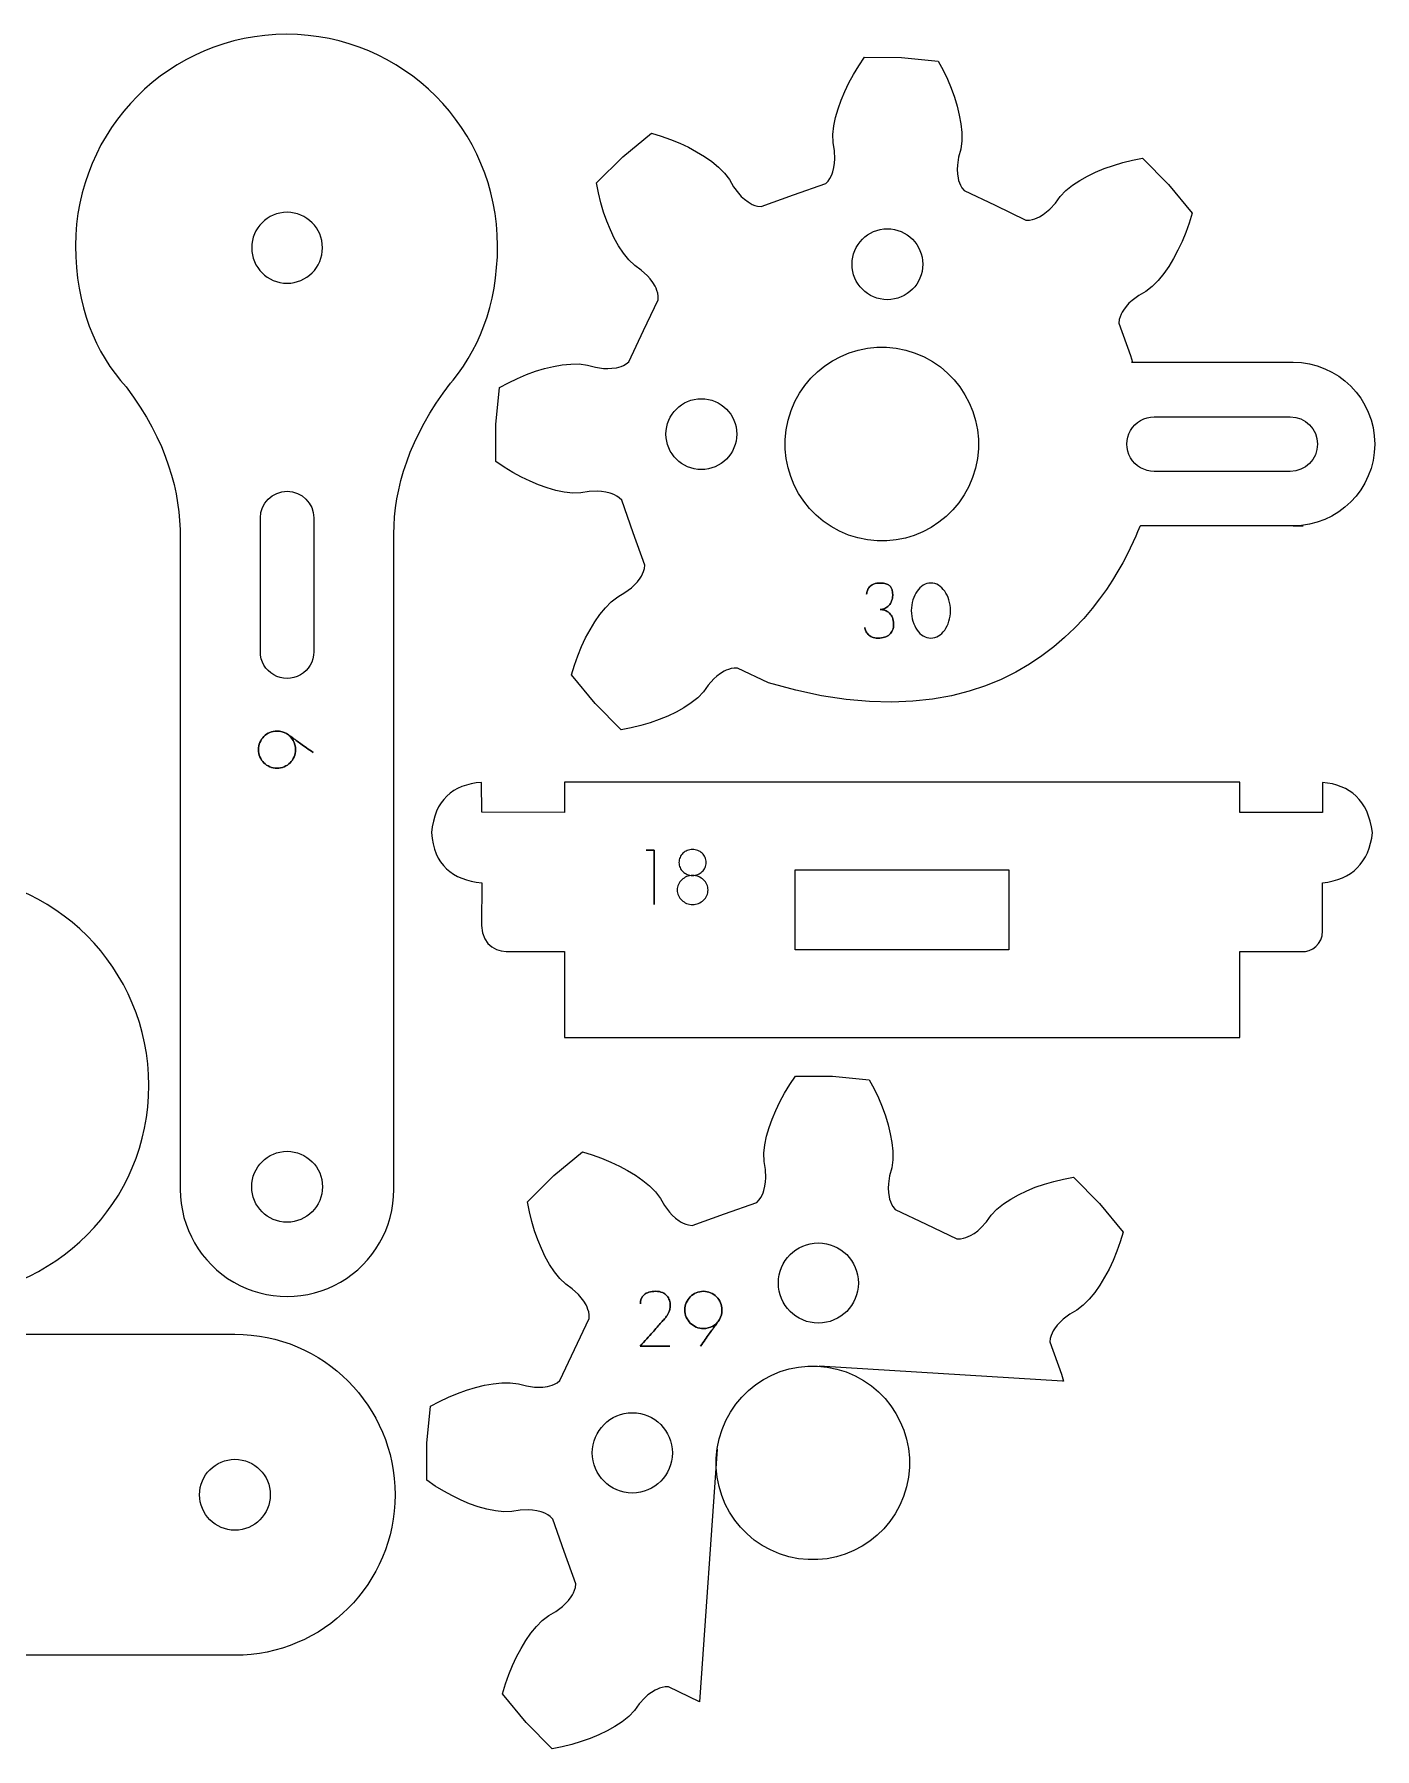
# Model space of a CAD drawing. Header units: inches. Extents: x -267 to 19, y 28 to 222.
# Drawn here: x -33.6 to 16.6, y 158.3 to 222.3 of the extents above; entities that cross this region are included whole.
import ezdxf

# ---------------------------------------------------------------- set-up
doc = ezdxf.new("R2010")
doc.units = ezdxf.units.IN
doc.header["$MEASUREMENT"] = 0
doc.layers.add('Layer 2', color=7, linetype='Continuous')

msp = doc.modelspace()

# ---------------------------------------------------------------- linework, layer by layer
at = {"layer": 'Layer 2', "color": 250, "lineweight": 18, "true_color": 0x1a1a18}
for points in [[(2.873, 191.112), (2.873, 188.112), (-5.113, 188.112), (-5.113, 191.112), (2.873, 191.112)], [(-8.035, 169.457), (-8.692, 160.011), (-9.847, 160.568), (-9.981, 160.564), (-10.089, 160.545), (-10.184, 160.517), (-10.27, 160.483), (-10.349, 160.445), (-10.493, 160.358), (-10.621, 160.262), (-10.738, 160.158), (-10.946, 159.931), (-11.125, 159.683), (-11.336, 159.458), (-11.583, 159.26), (-11.855, 159.081), (-12.146, 158.918), (-12.453, 158.771), (-12.777, 158.638), (-13.114, 158.52), (-13.465, 158.416), (-13.829, 158.327), (-14.204, 158.254), (-15.18, 159.237), (-16.057, 160.31), (-15.946, 160.676), (-15.821, 161.029), (-15.683, 161.368), (-15.531, 161.693), (-15.366, 162.002), (-15.188, 162.293), (-14.997, 162.567), (-14.792, 162.819), (-14.571, 163.046), (-14.325, 163.233), (-14.061, 163.386), (-13.814, 163.57), (-13.699, 163.676), (-13.59, 163.795), (-13.49, 163.929), (-13.444, 164.004), (-13.402, 164.086), (-13.364, 164.178), (-13.334, 164.284), (-13.317, 164.418), (-13.753, 165.625), (-14.177, 166.837), (-14.274, 166.93), (-14.365, 166.993), (-14.451, 167.041), (-14.536, 167.078), (-14.619, 167.107), (-14.781, 167.147), (-14.94, 167.17), (-15.097, 167.18), (-15.404, 167.166), (-15.705, 167.118), (-16.013, 167.107), (-16.327, 167.143), (-16.646, 167.209), (-16.966, 167.3), (-17.288, 167.413), (-17.611, 167.548), (-17.933, 167.704), (-18.254, 167.879), (-18.574, 168.074), (-18.891, 168.288), (-18.887, 169.674), (-18.75, 171.055), (-18.413, 171.235), (-18.075, 171.396), (-17.738, 171.538), (-17.402, 171.66), (-17.067, 171.761), (-16.735, 171.842), (-16.408, 171.899), (-16.084, 171.932), (-15.767, 171.936), (-15.462, 171.894), (-15.167, 171.816), (-14.863, 171.771), (-14.707, 171.764), (-14.546, 171.771), (-14.381, 171.795), (-14.295, 171.816), (-14.207, 171.844), (-14.116, 171.882), (-14.02, 171.936), (-13.913, 172.018), (-13.369, 173.181), (-12.813, 174.338), (-12.817, 174.472), (-12.836, 174.581), (-12.864, 174.676), (-12.898, 174.762), (-12.936, 174.842), (-13.022, 174.985), (-13.118, 175.114), (-13.222, 175.232), (-13.449, 175.439), (-13.696, 175.619), (-13.921, 175.83), (-14.118, 176.078), (-14.297, 176.35), (-14.459, 176.641), (-14.607, 176.949), (-14.74, 177.274), (-14.857, 177.612), (-14.961, 177.963), (-15.049, 178.327), (-15.123, 178.703), (-14.141, 179.681), (-13.07, 180.56), (-12.705, 180.449), (-12.352, 180.323), (-12.014, 180.185), (-11.69, 180.033), (-11.382, 179.868), (-11.09, 179.689), (-10.818, 179.497), (-10.566, 179.292), (-10.339, 179.071), (-10.153, 178.825), (-10, 178.56), (-9.816, 178.313), (-9.71, 178.197), (-9.592, 178.089), (-9.458, 177.988), (-9.383, 177.942), (-9.301, 177.9), (-9.21, 177.862), (-9.104, 177.832), (-8.97, 177.815), (-7.765, 178.252), (-6.555, 178.676), (-6.462, 178.773), (-6.399, 178.864), (-6.352, 178.951), (-6.315, 179.036), (-6.286, 179.119), (-6.246, 179.281), (-6.223, 179.441), (-6.213, 179.597), (-6.227, 179.905), (-6.275, 180.207), (-6.286, 180.515), (-6.249, 180.83), (-6.184, 181.149), (-6.093, 181.471), (-5.98, 181.793), (-5.845, 182.116), (-5.69, 182.439), (-5.515, 182.761), (-5.32, 183.081), (-5.107, 183.399), (-3.723, 183.394), (-2.345, 183.258), (-2.165, 182.92), (-2.004, 182.582), (-1.863, 182.244), (-1.741, 181.907), (-1.64, 181.572), (-1.56, 181.239), (-1.502, 180.911), (-1.469, 180.587), (-1.465, 180.27), (-1.507, 179.964), (-1.585, 179.668), (-1.63, 179.364), (-1.637, 179.207), (-1.63, 179.046), (-1.606, 178.88), (-1.586, 178.795), (-1.558, 178.707), (-1.519, 178.615), (-1.466, 178.519), (-1.384, 178.412), (-0.223, 177.867), (0.932, 177.31), (1.066, 177.313), (1.175, 177.333), (1.27, 177.361), (1.356, 177.395), (1.435, 177.433), (1.578, 177.519), (1.707, 177.615), (1.824, 177.719), (2.032, 177.947), (2.211, 178.194), (2.421, 178.42), (2.669, 178.617), (2.941, 178.796), (3.231, 178.959), (3.539, 179.107), (3.862, 179.24), (4.2, 179.358), (4.551, 179.462), (4.914, 179.55), (5.289, 179.624), (6.265, 178.64), (7.143, 177.568), (7.032, 177.201), (6.907, 176.848), (6.768, 176.509), (6.617, 176.184), (6.452, 175.876), (6.274, 175.584), (6.082, 175.311), (5.877, 175.059), (5.656, 174.831), (5.411, 174.645), (5.147, 174.492), (4.9, 174.307), (4.785, 174.201), (4.676, 174.083), (4.576, 173.949), (4.53, 173.874), (4.488, 173.792), (4.45, 173.7), (4.42, 173.594), (4.403, 173.46), (4.839, 172.252), (4.917, 171.999), (4.884, 171.999), (-4.223, 172.553)]]:
    msp.add_lwpolyline(points, dxfattribs=at)
for points, knots in [([(-18.119, 209.172), (-18.119, 209.172), (-18.005, 209.303), (-18.005, 209.303), (-19.549, 207.281), (-20.12, 205.356), (-20.12, 203.663), (-20.12, 203.663), (-20.12, 179.16), (-20.12, 179.16), (-20.12, 177.731), (-20.881, 176.41), (-22.117, 175.696), (-23.352, 174.981), (-24.874, 174.981), (-26.109, 175.696), (-27.345, 176.41), (-28.106, 177.731), (-28.106, 179.16), (-28.106, 179.16), (-28.106, 203.514), (-28.106, 203.514), (-28.106, 205.208), (-28.591, 207.136), (-30.135, 209.158), (-31.288, 210.433), (-32.023, 212.193), (-32.023, 214.437), (-32.023, 218.802), (-28.491, 222.341), (-24.133, 222.341), (-19.776, 222.341), (-16.243, 218.802), (-16.244, 214.437), (-16.244, 212.201), (-16.974, 210.446), (-18.119, 209.172)], [0, 0, 0, 0, 1, 1, 1, 2, 2, 2, 3, 3, 3, 4, 4, 4, 5, 5, 5, 6, 6, 6, 7, 7, 7, 8, 8, 8, 9, 9, 9, 10, 10, 10, 11, 11, 11, 12, 12, 12, 12]), ([(13.88, 203.962), (13.88, 203.962), (13.497, 203.962), (13.497, 203.962), (15.184, 203.962), (16.551, 205.332), (16.551, 207.022), (16.551, 208.712), (15.184, 210.082), (13.497, 210.082), (13.497, 210.082), (7.464, 210.082), (7.464, 210.082), (7.464, 210.082), (7.497, 210.082), (7.497, 210.082), (7.497, 210.082), (7.418, 210.336), (7.418, 210.336), (7.418, 210.336), (6.982, 211.544), (6.982, 211.544), (6.982, 211.544), (6.999, 211.677), (6.999, 211.677), (6.999, 211.677), (7.03, 211.783), (7.03, 211.783), (7.03, 211.783), (7.067, 211.875), (7.067, 211.875), (7.067, 211.875), (7.109, 211.957), (7.109, 211.957), (7.109, 211.957), (7.155, 212.032), (7.155, 212.032), (7.155, 212.032), (7.255, 212.166), (7.255, 212.166), (7.255, 212.166), (7.364, 212.285), (7.364, 212.285), (7.364, 212.285), (7.479, 212.391), (7.479, 212.391), (7.479, 212.391), (7.726, 212.575), (7.726, 212.575), (7.726, 212.575), (7.99, 212.728), (7.99, 212.728), (7.99, 212.728), (8.236, 212.915), (8.236, 212.915), (8.236, 212.915), (8.456, 213.142), (8.456, 213.142), (8.456, 213.142), (8.662, 213.394), (8.662, 213.394), (8.662, 213.394), (8.853, 213.667), (8.853, 213.667), (8.853, 213.667), (9.031, 213.959), (9.031, 213.959), (9.031, 213.959), (9.196, 214.268), (9.196, 214.268), (9.196, 214.268), (9.348, 214.593), (9.348, 214.593), (9.348, 214.593), (9.486, 214.932), (9.486, 214.932), (9.486, 214.932), (9.611, 215.285), (9.611, 215.285), (9.611, 215.285), (9.722, 215.651), (9.722, 215.651), (9.722, 215.651), (8.845, 216.724), (8.845, 216.724), (8.845, 216.724), (7.869, 217.707), (7.869, 217.707), (7.869, 217.707), (7.494, 217.633), (7.494, 217.633), (7.494, 217.633), (7.13, 217.545), (7.13, 217.545), (7.13, 217.545), (6.78, 217.441), (6.78, 217.441), (6.78, 217.441), (6.442, 217.323), (6.442, 217.323), (6.442, 217.323), (6.118, 217.19), (6.118, 217.19), (6.118, 217.19), (5.811, 217.042), (5.811, 217.042), (5.811, 217.042), (5.52, 216.879), (5.52, 216.879), (5.52, 216.879), (5.249, 216.701), (5.249, 216.701), (5.249, 216.701), (5.001, 216.503), (5.001, 216.503), (5.001, 216.503), (4.79, 216.278), (4.79, 216.278), (4.79, 216.278), (4.611, 216.03), (4.611, 216.03), (4.611, 216.03), (4.404, 215.803), (4.404, 215.803), (4.404, 215.803), (4.286, 215.699), (4.286, 215.699), (4.286, 215.699), (4.158, 215.602), (4.158, 215.602), (4.158, 215.602), (4.014, 215.516), (4.014, 215.516), (4.014, 215.516), (3.935, 215.478), (3.935, 215.478), (3.935, 215.478), (3.849, 215.444), (3.849, 215.444), (3.849, 215.444), (3.755, 215.416), (3.755, 215.416), (3.755, 215.416), (3.646, 215.397), (3.646, 215.397), (3.646, 215.397), (3.511, 215.393), (3.511, 215.393), (3.511, 215.393), (2.356, 215.95), (2.356, 215.95), (2.356, 215.95), (1.196, 216.496), (1.196, 216.496), (1.196, 216.496), (1.114, 216.602), (1.114, 216.602), (1.114, 216.602), (1.06, 216.699), (1.06, 216.699), (1.06, 216.699), (1.022, 216.79), (1.022, 216.79), (1.022, 216.79), (0.994, 216.878), (0.994, 216.878), (0.994, 216.878), (0.973, 216.964), (0.973, 216.964), (0.973, 216.964), (0.949, 217.13), (0.949, 217.13), (0.949, 217.13), (0.943, 217.29), (0.943, 217.29), (0.943, 217.29), (0.949, 217.447), (0.949, 217.447), (0.949, 217.447), (0.994, 217.752), (0.994, 217.752), (0.994, 217.752), (1.073, 218.048), (1.073, 218.048), (1.073, 218.048), (1.114, 218.353), (1.114, 218.353), (1.114, 218.353), (1.11, 218.67), (1.11, 218.67), (1.11, 218.67), (1.077, 218.994), (1.077, 218.994), (1.077, 218.994), (1.02, 219.323), (1.02, 219.323), (1.02, 219.323), (0.94, 219.655), (0.94, 219.655), (0.94, 219.655), (0.838, 219.99), (0.838, 219.99), (0.838, 219.99), (0.717, 220.327), (0.717, 220.327), (0.717, 220.327), (0.575, 220.665), (0.575, 220.665), (0.575, 220.665), (0.414, 221.003), (0.414, 221.003), (0.414, 221.003), (0.234, 221.341), (0.234, 221.341), (0.234, 221.341), (-1.143, 221.478), (-1.143, 221.478), (-1.143, 221.478), (-2.528, 221.482), (-2.528, 221.482), (-2.528, 221.482), (-2.741, 221.164), (-2.741, 221.164), (-2.741, 221.164), (-2.935, 220.844), (-2.935, 220.844), (-2.935, 220.844), (-3.11, 220.522), (-3.11, 220.522), (-3.11, 220.522), (-3.266, 220.2), (-3.266, 220.2), (-3.266, 220.2), (-3.4, 219.877), (-3.4, 219.877), (-3.4, 219.877), (-3.514, 219.554), (-3.514, 219.554), (-3.514, 219.554), (-3.604, 219.233), (-3.604, 219.233), (-3.604, 219.233), (-3.67, 218.914), (-3.67, 218.914), (-3.67, 218.914), (-3.706, 218.599), (-3.706, 218.599), (-3.706, 218.599), (-3.696, 218.291), (-3.696, 218.291), (-3.696, 218.291), (-3.647, 217.989), (-3.647, 217.989), (-3.647, 217.989), (-3.634, 217.681), (-3.634, 217.681), (-3.634, 217.681), (-3.643, 217.524), (-3.643, 217.524), (-3.643, 217.524), (-3.666, 217.365), (-3.666, 217.365), (-3.666, 217.365), (-3.706, 217.202), (-3.706, 217.202), (-3.706, 217.202), (-3.736, 217.119), (-3.736, 217.119), (-3.736, 217.119), (-3.773, 217.035), (-3.773, 217.035), (-3.773, 217.035), (-3.82, 216.947), (-3.82, 216.947), (-3.82, 216.947), (-3.883, 216.857), (-3.883, 216.857), (-3.883, 216.857), (-3.975, 216.759), (-3.975, 216.759), (-3.975, 216.759), (-5.185, 216.335), (-5.185, 216.335), (-5.185, 216.335), (-6.391, 215.898), (-6.391, 215.898), (-6.391, 215.898), (-6.524, 215.915), (-6.524, 215.915), (-6.524, 215.915), (-6.63, 215.946), (-6.63, 215.946), (-6.63, 215.946), (-6.722, 215.983), (-6.722, 215.983), (-6.722, 215.983), (-6.804, 216.026), (-6.804, 216.026), (-6.804, 216.026), (-6.879, 216.072), (-6.879, 216.072), (-6.879, 216.072), (-7.013, 216.172), (-7.013, 216.172), (-7.013, 216.172), (-7.131, 216.281), (-7.131, 216.281), (-7.131, 216.281), (-7.237, 216.396), (-7.237, 216.396), (-7.237, 216.396), (-7.42, 216.644), (-7.42, 216.644), (-7.42, 216.644), (-7.574, 216.908), (-7.574, 216.908), (-7.574, 216.908), (-7.76, 217.154), (-7.76, 217.154), (-7.76, 217.154), (-7.986, 217.375), (-7.986, 217.375), (-7.986, 217.375), (-8.238, 217.581), (-8.238, 217.581), (-8.238, 217.581), (-8.511, 217.773), (-8.511, 217.773), (-8.511, 217.773), (-8.802, 217.951), (-8.802, 217.951), (-8.802, 217.951), (-9.111, 218.116), (-9.111, 218.116), (-9.111, 218.116), (-9.434, 218.268), (-9.434, 218.268), (-9.434, 218.268), (-9.773, 218.407), (-9.773, 218.407), (-9.773, 218.407), (-10.125, 218.532), (-10.125, 218.532), (-10.125, 218.532), (-10.491, 218.643), (-10.491, 218.643), (-10.491, 218.643), (-11.562, 217.764), (-11.562, 217.764), (-11.562, 217.764), (-12.544, 216.786), (-12.544, 216.786), (-12.544, 216.786), (-12.47, 216.411), (-12.47, 216.411), (-12.47, 216.411), (-12.382, 216.047), (-12.382, 216.047), (-12.382, 216.047), (-12.278, 215.695), (-12.278, 215.695), (-12.278, 215.695), (-12.16, 215.357), (-12.16, 215.357), (-12.16, 215.357), (-12.027, 215.033), (-12.027, 215.033), (-12.027, 215.033), (-11.88, 214.725), (-11.88, 214.725), (-11.88, 214.725), (-11.717, 214.433), (-11.717, 214.433), (-11.717, 214.433), (-11.539, 214.162), (-11.539, 214.162), (-11.539, 214.162), (-11.342, 213.913), (-11.342, 213.913), (-11.342, 213.913), (-11.117, 213.702), (-11.117, 213.702), (-11.117, 213.702), (-10.869, 213.523), (-10.869, 213.523), (-10.869, 213.523), (-10.642, 213.315), (-10.642, 213.315), (-10.642, 213.315), (-10.539, 213.198), (-10.539, 213.198), (-10.539, 213.198), (-10.443, 213.069), (-10.443, 213.069), (-10.443, 213.069), (-10.356, 212.925), (-10.356, 212.925), (-10.356, 212.925), (-10.318, 212.846), (-10.318, 212.846), (-10.318, 212.846), (-10.285, 212.76), (-10.285, 212.76), (-10.285, 212.76), (-10.257, 212.665), (-10.257, 212.665), (-10.257, 212.665), (-10.237, 212.556), (-10.237, 212.556), (-10.237, 212.556), (-10.234, 212.421), (-10.234, 212.421), (-10.234, 212.421), (-10.79, 211.264), (-10.79, 211.264), (-10.79, 211.264), (-11.334, 210.101), (-11.334, 210.101), (-11.334, 210.101), (-11.44, 210.019), (-11.44, 210.019), (-11.44, 210.019), (-11.537, 209.966), (-11.537, 209.966), (-11.537, 209.966), (-11.628, 209.927), (-11.628, 209.927), (-11.628, 209.927), (-11.716, 209.899), (-11.716, 209.899), (-11.716, 209.899), (-11.801, 209.878), (-11.801, 209.878), (-11.801, 209.878), (-11.967, 209.855), (-11.967, 209.855), (-11.967, 209.855), (-12.127, 209.848), (-12.127, 209.848), (-12.127, 209.848), (-12.284, 209.854), (-12.284, 209.854), (-12.284, 209.854), (-12.588, 209.899), (-12.588, 209.899), (-12.588, 209.899), (-12.883, 209.978), (-12.883, 209.978), (-12.883, 209.978), (-13.188, 210.02), (-13.188, 210.02), (-13.188, 210.02), (-13.505, 210.016), (-13.505, 210.016), (-13.505, 210.016), (-13.828, 209.983), (-13.828, 209.983), (-13.828, 209.983), (-14.156, 209.925), (-14.156, 209.925), (-14.156, 209.925), (-14.488, 209.845), (-14.488, 209.845), (-14.488, 209.845), (-14.823, 209.743), (-14.823, 209.743), (-14.823, 209.743), (-15.159, 209.621), (-15.159, 209.621), (-15.159, 209.621), (-15.496, 209.479), (-15.496, 209.479), (-15.496, 209.479), (-15.834, 209.318), (-15.834, 209.318), (-15.834, 209.318), (-16.171, 209.138), (-16.171, 209.138), (-16.171, 209.138), (-16.307, 207.758), (-16.307, 207.758), (-16.307, 207.758), (-16.311, 206.371), (-16.311, 206.371), (-16.311, 206.371), (-15.994, 206.158), (-15.994, 206.158), (-15.994, 206.158), (-15.675, 205.963), (-15.675, 205.963), (-15.675, 205.963), (-15.353, 205.787), (-15.353, 205.787), (-15.353, 205.787), (-15.031, 205.632), (-15.031, 205.632), (-15.031, 205.632), (-14.709, 205.497), (-14.709, 205.497), (-14.709, 205.497), (-14.387, 205.383), (-14.387, 205.383), (-14.387, 205.383), (-14.066, 205.292), (-14.066, 205.292), (-14.066, 205.292), (-13.748, 205.227), (-13.748, 205.227), (-13.748, 205.227), (-13.433, 205.191), (-13.433, 205.191), (-13.433, 205.191), (-13.126, 205.201), (-13.126, 205.201), (-13.126, 205.201), (-12.824, 205.249), (-12.824, 205.249), (-12.824, 205.249), (-12.517, 205.263), (-12.517, 205.263), (-12.517, 205.263), (-12.361, 205.254), (-12.361, 205.254), (-12.361, 205.254), (-12.202, 205.231), (-12.202, 205.231), (-12.202, 205.231), (-12.04, 205.19), (-12.04, 205.19), (-12.04, 205.19), (-11.957, 205.161), (-11.957, 205.161), (-11.957, 205.161), (-11.872, 205.124), (-11.872, 205.124), (-11.872, 205.124), (-11.785, 205.077), (-11.785, 205.077), (-11.785, 205.077), (-11.695, 205.013), (-11.695, 205.013), (-11.695, 205.013), (-11.597, 204.921), (-11.597, 204.921), (-11.597, 204.921), (-11.174, 203.708), (-11.174, 203.708), (-11.174, 203.708), (-10.738, 202.501), (-10.738, 202.501), (-10.738, 202.501), (-10.755, 202.367), (-10.755, 202.367), (-10.755, 202.367), (-10.785, 202.261), (-10.785, 202.261), (-10.785, 202.261), (-10.823, 202.169), (-10.823, 202.169), (-10.823, 202.169), (-10.865, 202.087), (-10.865, 202.087), (-10.865, 202.087), (-10.911, 202.012), (-10.911, 202.012), (-10.911, 202.012), (-11.011, 201.878), (-11.011, 201.878), (-11.011, 201.878), (-11.12, 201.76), (-11.12, 201.76), (-11.12, 201.76), (-11.235, 201.653), (-11.235, 201.653), (-11.235, 201.653), (-11.482, 201.47), (-11.482, 201.47), (-11.482, 201.47), (-11.746, 201.316), (-11.746, 201.316), (-11.746, 201.316), (-11.991, 201.13), (-11.991, 201.13), (-11.991, 201.13), (-12.212, 200.902), (-12.212, 200.902), (-12.212, 200.902), (-12.418, 200.65), (-12.418, 200.65), (-12.418, 200.65), (-12.609, 200.377), (-12.609, 200.377), (-12.609, 200.377), (-12.787, 200.085), (-12.787, 200.085), (-12.787, 200.085), (-12.952, 199.776), (-12.952, 199.776), (-12.952, 199.776), (-13.103, 199.452), (-13.103, 199.452), (-13.103, 199.452), (-13.242, 199.113), (-13.242, 199.113), (-13.242, 199.113), (-13.367, 198.76), (-13.367, 198.76), (-13.367, 198.76), (-13.478, 198.393), (-13.478, 198.393), (-13.478, 198.393), (-12.6, 197.321), (-12.6, 197.321), (-12.6, 197.321), (-11.624, 196.337), (-11.624, 196.337), (-11.624, 196.337), (-11.249, 196.411), (-11.249, 196.411), (-11.249, 196.411), (-10.886, 196.5), (-10.886, 196.5), (-10.886, 196.5), (-10.535, 196.603), (-10.535, 196.603), (-10.535, 196.603), (-10.197, 196.721), (-10.197, 196.721), (-10.197, 196.721), (-9.874, 196.854), (-9.874, 196.854), (-9.874, 196.854), (-9.566, 197.002), (-9.566, 197.002), (-9.566, 197.002), (-9.276, 197.165), (-9.276, 197.165), (-9.276, 197.165), (-9.004, 197.344), (-9.004, 197.344), (-9.004, 197.344), (-8.756, 197.541), (-8.756, 197.541), (-8.756, 197.541), (-8.546, 197.766), (-8.546, 197.766), (-8.546, 197.766), (-8.367, 198.014), (-8.367, 198.014), (-8.367, 198.014), (-8.159, 198.242), (-8.159, 198.242), (-8.159, 198.242), (-8.042, 198.346), (-8.042, 198.346), (-8.042, 198.346), (-7.913, 198.442), (-7.913, 198.442), (-7.913, 198.442), (-7.77, 198.528), (-7.77, 198.528), (-7.77, 198.528), (-7.691, 198.566), (-7.691, 198.566), (-7.691, 198.566), (-7.605, 198.6), (-7.605, 198.6), (-7.605, 198.6), (-7.51, 198.628), (-7.51, 198.628), (-7.51, 198.628), (-7.401, 198.648), (-7.401, 198.648), (-7.401, 198.648), (-7.267, 198.651), (-7.267, 198.651), (-7.267, 198.651), (-6.112, 198.094), (-6.112, 198.094), (4.981, 194.786), (7.672, 203.962), (7.79, 203.962), (8.823, 203.962), (13.88, 203.962), (13.88, 203.962)], [0, 0, 0, 0, 1, 1, 1, 2, 2, 2, 3, 3, 3, 4, 4, 4, 5, 5, 5, 6, 6, 6, 7, 7, 7, 8, 8, 8, 9, 9, 9, 10, 10, 10, 11, 11, 11, 12, 12, 12, 13, 13, 13, 14, 14, 14, 15, 15, 15, 16, 16, 16, 17, 17, 17, 18, 18, 18, 19, 19, 19, 20, 20, 20, 21, 21, 21, 22, 22, 22, 23, 23, 23, 24, 24, 24, 25, 25, 25, 26, 26, 26, 27, 27, 27, 28, 28, 28, 29, 29, 29, 30, 30, 30, 31, 31, 31, 32, 32, 32, 33, 33, 33, 34, 34, 34, 35, 35, 35, 36, 36, 36, 37, 37, 37, 38, 38, 38, 39, 39, 39, 40, 40, 40, 41, 41, 41, 42, 42, 42, 43, 43, 43, 44, 44, 44, 45, 45, 45, 46, 46, 46, 47, 47, 47, 48, 48, 48, 49, 49, 49, 50, 50, 50, 51, 51, 51, 52, 52, 52, 53, 53, 53, 54, 54, 54, 55, 55, 55, 56, 56, 56, 57, 57, 57, 58, 58, 58, 59, 59, 59, 60, 60, 60, 61, 61, 61, 62, 62, 62, 63, 63, 63, 64, 64, 64, 65, 65, 65, 66, 66, 66, 67, 67, 67, 68, 68, 68, 69, 69, 69, 70, 70, 70, 71, 71, 71, 72, 72, 72, 73, 73, 73, 74, 74, 74, 75, 75, 75, 76, 76, 76, 77, 77, 77, 78, 78, 78, 79, 79, 79, 80, 80, 80, 81, 81, 81, 82, 82, 82, 83, 83, 83, 84, 84, 84, 85, 85, 85, 86, 86, 86, 87, 87, 87, 88, 88, 88, 89, 89, 89, 90, 90, 90, 91, 91, 91, 92, 92, 92, 93, 93, 93, 94, 94, 94, 95, 95, 95, 96, 96, 96, 97, 97, 97, 98, 98, 98, 99, 99, 99, 100, 100, 100, 101, 101, 101, 102, 102, 102, 103, 103, 103, 104, 104, 104, 105, 105, 105, 106, 106, 106, 107, 107, 107, 108, 108, 108, 109, 109, 109, 110, 110, 110, 111, 111, 111, 112, 112, 112, 113, 113, 113, 114, 114, 114, 115, 115, 115, 116, 116, 116, 117, 117, 117, 118, 118, 118, 119, 119, 119, 120, 120, 120, 121, 121, 121, 122, 122, 122, 123, 123, 123, 124, 124, 124, 125, 125, 125, 126, 126, 126, 127, 127, 127, 128, 128, 128, 129, 129, 129, 130, 130, 130, 131, 131, 131, 132, 132, 132, 133, 133, 133, 134, 134, 134, 135, 135, 135, 136, 136, 136, 137, 137, 137, 138, 138, 138, 139, 139, 139, 140, 140, 140, 141, 141, 141, 142, 142, 142, 143, 143, 143, 144, 144, 144, 145, 145, 145, 146, 146, 146, 147, 147, 147, 148, 148, 148, 149, 149, 149, 150, 150, 150, 151, 151, 151, 152, 152, 152, 153, 153, 153, 154, 154, 154, 155, 155, 155, 156, 156, 156, 157, 157, 157, 158, 158, 158, 159, 159, 159, 160, 160, 160, 161, 161, 161, 162, 162, 162, 163, 163, 163, 164, 164, 164, 165, 165, 165, 166, 166, 166, 167, 167, 167, 168, 168, 168, 169, 169, 169, 170, 170, 170, 171, 171, 171, 172, 172, 172, 173, 173, 173, 174, 174, 174, 175, 175, 175, 176, 176, 176, 177, 177, 177, 178, 178, 178, 179, 179, 179, 180, 180, 180, 181, 181, 181, 182, 182, 182, 183, 183, 183, 184, 184, 184, 185, 185, 185, 186, 186, 186, 187, 187, 187, 188, 188, 188, 189, 189, 189, 190, 190, 190, 191, 191, 191, 192, 192, 192, 193, 193, 193, 194, 194, 194, 195, 195, 195, 196, 196, 196, 197, 197, 197, 198, 198, 198, 199, 199, 199, 200, 200, 200, 201, 201, 201, 202, 202, 202, 203, 203, 203, 204, 204, 204, 205, 205, 205, 206, 206, 206, 207, 207, 207, 208, 208, 208, 209, 209, 209, 210, 210, 210, 211, 211, 211, 212, 212, 212, 213, 213, 213, 214, 214, 214, 215, 215, 215, 216, 216, 216, 217, 217, 217, 218, 218, 218, 219, 219, 219, 220, 220, 220, 221, 221, 221, 222, 222, 222, 223, 223, 223, 224, 224, 224, 225, 225, 225, 226, 226, 226, 227, 227, 227, 228, 228, 228, 228]), ([(-24.113, 213.035), (-24.843, 213.035), (-25.436, 213.629), (-25.436, 214.36), (-25.436, 215.092), (-24.843, 215.686), (-24.113, 215.686), (-23.382, 215.686), (-22.79, 215.092), (-22.79, 214.36), (-22.79, 213.629), (-23.382, 213.035), (-24.113, 213.035)], [0, 0, 0, 0, 1, 1, 1, 2, 2, 2, 3, 3, 3, 4, 4, 4, 4]), ([(-2.992, 213.745), (-2.992, 213.014), (-2.4, 212.42), (-1.67, 212.42), (-0.939, 212.42), (-0.347, 213.014), (-0.347, 213.745), (-0.347, 214.477), (-0.939, 215.07), (-1.67, 215.07), (-2.4, 215.07), (-2.992, 214.477), (-2.992, 213.745)], [0, 0, 0, 0, 1, 1, 1, 2, 2, 2, 3, 3, 3, 4, 4, 4, 4]), ([(1.624, 206.125), (2.119, 208.062), (0.952, 210.035), (-0.982, 210.53), (-2.916, 211.026), (-4.885, 209.857), (-5.38, 207.92), (-5.874, 205.982), (-4.707, 204.01), (-2.773, 203.514), (-0.839, 203.018), (1.129, 204.188), (1.624, 206.125)], [0, 0, 0, 0, 1, 1, 1, 2, 2, 2, 3, 3, 3, 4, 4, 4, 4]), ([(-9.947, 207.395), (-9.947, 206.663), (-9.355, 206.07), (-8.624, 206.07), (-7.894, 206.07), (-7.302, 206.663), (-7.302, 207.395), (-7.302, 208.127), (-7.894, 208.72), (-8.624, 208.72), (-9.355, 208.72), (-9.947, 208.127), (-9.947, 207.395)], [0, 0, 0, 0, 1, 1, 1, 2, 2, 2, 3, 3, 3, 4, 4, 4, 4]), ([(8.304, 208.042), (7.94, 208.042), (7.604, 207.848), (7.422, 207.532), (7.24, 207.217), (7.24, 206.828), (7.422, 206.512), (7.604, 206.197), (7.94, 206.002), (8.304, 206.002), (8.304, 206.002), (13.395, 206.002), (13.395, 206.002), (13.957, 206.002), (14.413, 206.459), (14.413, 207.022), (14.413, 207.586), (13.957, 208.042), (13.395, 208.042), (13.395, 208.042), (8.304, 208.042), (8.304, 208.042)], [0, 0, 0, 0, 1, 1, 1, 2, 2, 2, 3, 3, 3, 4, 4, 4, 5, 5, 5, 6, 6, 6, 7, 7, 7, 7]), ([(-25.111, 204.26), (-25.111, 204.26), (-25.111, 199.26), (-25.111, 199.26), (-25.111, 198.903), (-24.921, 198.572), (-24.612, 198.394), (-24.303, 198.215), (-23.923, 198.215), (-23.614, 198.394), (-23.305, 198.572), (-23.115, 198.903), (-23.115, 199.26), (-23.115, 199.26), (-23.115, 204.26), (-23.115, 204.26), (-23.115, 204.812), (-23.562, 205.26), (-24.113, 205.26), (-24.664, 205.26), (-25.111, 204.812), (-25.111, 204.26)], [0, 0, 0, 0, 1, 1, 1, 2, 2, 2, 3, 3, 3, 4, 4, 4, 5, 5, 5, 6, 6, 6, 7, 7, 7, 7]), ([(-2.516, 200.169), (-2.51, 200.126), (-2.498, 200.081), (-2.478, 200.035), (-2.458, 199.989), (-2.43, 199.946), (-2.392, 199.906), (-2.355, 199.867), (-2.305, 199.834), (-2.244, 199.809), (-2.183, 199.783), (-2.108, 199.771), (-2.018, 199.771), (-1.837, 199.773), (-1.695, 199.816), (-1.592, 199.902), (-1.489, 199.987), (-1.437, 200.121), (-1.437, 200.301), (-1.437, 200.392), (-1.452, 200.471), (-1.481, 200.538), (-1.51, 200.606), (-1.548, 200.662), (-1.596, 200.706), (-1.644, 200.751), (-1.698, 200.784), (-1.757, 200.806), (-1.816, 200.829), (-1.876, 200.84), (-1.936, 200.84), (-1.876, 200.839), (-1.818, 200.851), (-1.763, 200.877), (-1.707, 200.903), (-1.658, 200.94), (-1.615, 200.989), (-1.571, 201.037), (-1.537, 201.093), (-1.51, 201.158), (-1.484, 201.223), (-1.471, 201.293), (-1.471, 201.368), (-1.471, 201.389), (-1.471, 201.415), (-1.472, 201.447), (-1.473, 201.479), (-1.478, 201.512), (-1.486, 201.546), (-1.495, 201.58), (-1.508, 201.614), (-1.526, 201.648), (-1.544, 201.681), (-1.569, 201.712), (-1.602, 201.739), (-1.635, 201.767), (-1.677, 201.788), (-1.729, 201.804), (-1.78, 201.82), (-1.843, 201.828), (-1.916, 201.828), (-2.029, 201.828), (-2.118, 201.814), (-2.185, 201.787), (-2.252, 201.76), (-2.303, 201.726), (-2.34, 201.686), (-2.377, 201.645), (-2.402, 201.601), (-2.416, 201.553), (-2.43, 201.505), (-2.44, 201.459), (-2.446, 201.416), (-2.44, 201.459), (-2.43, 201.505), (-2.416, 201.553), (-2.402, 201.601), (-2.377, 201.645), (-2.34, 201.686), (-2.303, 201.726), (-2.252, 201.76), (-2.185, 201.787), (-2.118, 201.814), (-2.029, 201.828), (-1.916, 201.828), (-1.843, 201.828), (-1.78, 201.82), (-1.729, 201.804), (-1.677, 201.788), (-1.635, 201.767), (-1.602, 201.739), (-1.569, 201.712), (-1.544, 201.681), (-1.526, 201.648), (-1.508, 201.614), (-1.495, 201.58), (-1.486, 201.546), (-1.478, 201.512), (-1.473, 201.48), (-1.472, 201.449), (-1.471, 201.418), (-1.471, 201.391), (-1.471, 201.368), (-1.471, 201.293), (-1.484, 201.223), (-1.51, 201.158), (-1.537, 201.093), (-1.571, 201.037), (-1.615, 200.989), (-1.658, 200.94), (-1.707, 200.903), (-1.763, 200.877), (-1.818, 200.851), (-1.876, 200.839), (-1.936, 200.84), (-1.876, 200.84), (-1.816, 200.829), (-1.757, 200.806), (-1.698, 200.784), (-1.644, 200.751), (-1.596, 200.706), (-1.548, 200.662), (-1.51, 200.606), (-1.481, 200.538), (-1.452, 200.471), (-1.437, 200.392), (-1.437, 200.301), (-1.437, 200.121), (-1.489, 199.987), (-1.592, 199.902), (-1.695, 199.816), (-1.837, 199.773), (-2.018, 199.771), (-2.108, 199.771), (-2.183, 199.783), (-2.244, 199.809), (-2.305, 199.834), (-2.355, 199.867), (-2.392, 199.906), (-2.43, 199.946), (-2.458, 199.989), (-2.478, 200.035), (-2.498, 200.081), (-2.51, 200.126), (-2.516, 200.169)], [0, 0, 0, 0, 1, 1, 1, 2, 2, 2, 3, 3, 3, 4, 4, 4, 5, 5, 5, 6, 6, 6, 7, 7, 7, 8, 8, 8, 9, 9, 9, 10, 10, 10, 11, 11, 11, 12, 12, 12, 13, 13, 13, 14, 14, 14, 15, 15, 15, 16, 16, 16, 17, 17, 17, 18, 18, 18, 19, 19, 19, 20, 20, 20, 21, 21, 21, 22, 22, 22, 23, 23, 23, 24, 24, 24, 25, 25, 25, 26, 26, 26, 27, 27, 27, 28, 28, 28, 29, 29, 29, 30, 30, 30, 31, 31, 31, 32, 32, 32, 33, 33, 33, 34, 34, 34, 35, 35, 35, 36, 36, 36, 37, 37, 37, 38, 38, 38, 39, 39, 39, 40, 40, 40, 41, 41, 41, 42, 42, 42, 43, 43, 43, 44, 44, 44, 45, 45, 45, 46, 46, 46, 47, 47, 47, 48, 48, 48, 48]), ([(-0.043, 199.771), (-0.144, 199.771), (-0.239, 199.798), (-0.327, 199.851), (-0.415, 199.905), (-0.493, 199.978), (-0.559, 200.071), (-0.626, 200.165), (-0.679, 200.274), (-0.717, 200.399), (-0.756, 200.524), (-0.775, 200.657), (-0.775, 200.798), (-0.775, 200.939), (-0.756, 201.072), (-0.717, 201.197), (-0.679, 201.322), (-0.626, 201.432), (-0.559, 201.525), (-0.493, 201.618), (-0.415, 201.692), (-0.327, 201.746), (-0.239, 201.801), (-0.144, 201.828), (-0.043, 201.828), (0.059, 201.828), (0.154, 201.801), (0.242, 201.746), (0.33, 201.692), (0.408, 201.618), (0.474, 201.525), (0.541, 201.432), (0.594, 201.322), (0.632, 201.197), (0.671, 201.072), (0.69, 200.939), (0.69, 200.798), (0.69, 200.657), (0.671, 200.524), (0.632, 200.399), (0.594, 200.274), (0.541, 200.165), (0.474, 200.071), (0.408, 199.978), (0.33, 199.905), (0.242, 199.851), (0.154, 199.798), (0.059, 199.771), (-0.043, 199.771)], [0, 0, 0, 0, 1, 1, 1, 2, 2, 2, 3, 3, 3, 4, 4, 4, 5, 5, 5, 6, 6, 6, 7, 7, 7, 8, 8, 8, 9, 9, 9, 10, 10, 10, 11, 11, 11, 12, 12, 12, 13, 13, 13, 14, 14, 14, 15, 15, 15, 16, 16, 16, 16]), ([(-23.143, 195.494), (-23.311, 195.613), (-23.463, 195.722), (-23.6, 195.822), (-23.658, 195.863), (-23.716, 195.905), (-23.774, 195.947), (-23.833, 195.989), (-23.886, 196.028), (-23.935, 196.062), (-23.984, 196.095), (-24.026, 196.124), (-24.062, 196.149), (-24.097, 196.173), (-24.122, 196.19), (-24.135, 196.2), (-24.24, 196.264), (-24.359, 196.296), (-24.493, 196.296), (-24.589, 196.296), (-24.678, 196.277), (-24.762, 196.241), (-24.845, 196.204), (-24.919, 196.154), (-24.982, 196.091), (-25.044, 196.028), (-25.094, 195.955), (-25.131, 195.871), (-25.168, 195.787), (-25.186, 195.697), (-25.186, 195.601), (-25.186, 195.505), (-25.168, 195.415), (-25.131, 195.331), (-25.094, 195.246), (-25.044, 195.172), (-24.982, 195.109), (-24.919, 195.046), (-24.845, 194.996), (-24.762, 194.959), (-24.678, 194.923), (-24.589, 194.904), (-24.493, 194.904), (-24.397, 194.904), (-24.307, 194.923), (-24.222, 194.959), (-24.138, 194.996), (-24.064, 195.046), (-24.001, 195.109), (-23.938, 195.172), (-23.888, 195.246), (-23.852, 195.331), (-23.815, 195.415), (-23.797, 195.505), (-23.797, 195.601), (-23.797, 195.726), (-23.828, 195.841), (-23.89, 195.947), (-23.952, 196.054), (-24.034, 196.138), (-24.135, 196.2), (-24.034, 196.138), (-23.952, 196.054), (-23.89, 195.947), (-23.828, 195.841), (-23.797, 195.726), (-23.797, 195.601), (-23.797, 195.505), (-23.815, 195.415), (-23.852, 195.331), (-23.888, 195.246), (-23.938, 195.172), (-24.001, 195.109), (-24.064, 195.046), (-24.138, 194.996), (-24.222, 194.959), (-24.307, 194.923), (-24.397, 194.904), (-24.493, 194.904), (-24.589, 194.904), (-24.678, 194.923), (-24.762, 194.959), (-24.845, 194.996), (-24.919, 195.046), (-24.982, 195.109), (-25.044, 195.172), (-25.094, 195.246), (-25.131, 195.331), (-25.168, 195.415), (-25.186, 195.505), (-25.186, 195.601), (-25.186, 195.697), (-25.168, 195.787), (-25.131, 195.871), (-25.094, 195.955), (-25.044, 196.028), (-24.982, 196.091), (-24.919, 196.154), (-24.845, 196.204), (-24.762, 196.241), (-24.678, 196.277), (-24.589, 196.296), (-24.493, 196.296), (-24.359, 196.296), (-24.24, 196.264), (-24.135, 196.2), (-24.122, 196.19), (-24.097, 196.173), (-24.062, 196.149), (-24.026, 196.124), (-23.984, 196.095), (-23.935, 196.062), (-23.886, 196.028), (-23.833, 195.989), (-23.774, 195.947), (-23.716, 195.905), (-23.658, 195.863), (-23.6, 195.822), (-23.463, 195.722), (-23.311, 195.613), (-23.143, 195.494)], [0, 0, 0, 0, 1, 1, 1, 2, 2, 2, 3, 3, 3, 4, 4, 4, 5, 5, 5, 6, 6, 6, 7, 7, 7, 8, 8, 8, 9, 9, 9, 10, 10, 10, 11, 11, 11, 12, 12, 12, 13, 13, 13, 14, 14, 14, 15, 15, 15, 16, 16, 16, 17, 17, 17, 18, 18, 18, 19, 19, 19, 20, 20, 20, 21, 21, 21, 22, 22, 22, 23, 23, 23, 24, 24, 24, 25, 25, 25, 26, 26, 26, 27, 27, 27, 28, 28, 28, 29, 29, 29, 30, 30, 30, 31, 31, 31, 32, 32, 32, 33, 33, 33, 34, 34, 34, 35, 35, 35, 36, 36, 36, 37, 37, 37, 38, 38, 38, 39, 39, 39, 40, 40, 40, 40]), ([(11.508, 188.049), (11.508, 188.049), (11.508, 184.844), (11.508, 184.844), (11.508, 184.844), (-13.747, 184.844), (-13.747, 184.844), (-13.747, 184.844), (-13.747, 188.049), (-13.747, 188.049), (-13.747, 188.049), (-15.741, 188.049), (-15.741, 188.049), (-16.203, 188.023), (-16.819, 188.225), (-16.841, 189.024), (-16.841, 189.024), (-16.838, 190.621), (-16.838, 190.621), (-17.933, 190.736), (-18.629, 191.285), (-18.714, 192.5), (-18.593, 193.713), (-17.937, 194.301), (-16.842, 194.375), (-16.842, 194.375), (-16.838, 193.266), (-16.838, 193.266), (-16.838, 193.266), (-13.747, 193.255), (-13.747, 193.255), (-13.747, 193.255), (-13.747, 194.381), (-13.747, 194.381), (-13.747, 194.381), (11.508, 194.381), (11.508, 194.381), (11.508, 194.381), (11.508, 193.255), (11.508, 193.255), (11.508, 193.255), (14.602, 193.255), (14.602, 193.255), (14.602, 193.255), (14.602, 194.375), (14.602, 194.375), (15.627, 194.284), (16.299, 193.723), (16.474, 192.498), (16.336, 191.369), (15.706, 190.75), (14.602, 190.62), (14.602, 190.62), (14.602, 188.821), (14.602, 188.821), (14.598, 188.329), (14.206, 188.023), (13.813, 188.049), (13.813, 188.049), (11.508, 188.049), (11.508, 188.049)], [0, 0, 0, 0, 1, 1, 1, 2, 2, 2, 3, 3, 3, 4, 4, 4, 5, 5, 5, 6, 6, 6, 7, 7, 7, 8, 8, 8, 9, 9, 9, 10, 10, 10, 11, 11, 11, 12, 12, 12, 13, 13, 13, 14, 14, 14, 15, 15, 15, 16, 16, 16, 17, 17, 17, 18, 18, 18, 19, 19, 19, 20, 20, 20, 20]), ([(-10.395, 191.845), (-10.395, 191.845), (-10.685, 191.845), (-10.685, 191.845), (-10.685, 191.845), (-10.395, 191.845), (-10.395, 191.845), (-10.395, 191.845), (-10.395, 189.813), (-10.395, 189.813), (-10.395, 189.813), (-10.395, 191.845), (-10.395, 191.845)], [0, 0, 0, 0, 1, 1, 1, 2, 2, 2, 3, 3, 3, 4, 4, 4, 4]), ([(-8.952, 190.896), (-9.022, 190.896), (-9.088, 190.909), (-9.15, 190.934), (-9.212, 190.96), (-9.266, 190.995), (-9.312, 191.039), (-9.358, 191.083), (-9.394, 191.134), (-9.421, 191.193), (-9.449, 191.251), (-9.462, 191.314), (-9.462, 191.382), (-9.462, 191.45), (-9.449, 191.513), (-9.421, 191.572), (-9.394, 191.631), (-9.358, 191.683), (-9.312, 191.727), (-9.266, 191.772), (-9.212, 191.807), (-9.15, 191.832), (-9.088, 191.857), (-9.022, 191.87), (-8.952, 191.87), (-8.883, 191.87), (-8.817, 191.857), (-8.755, 191.832), (-8.693, 191.807), (-8.639, 191.772), (-8.593, 191.727), (-8.547, 191.683), (-8.511, 191.631), (-8.483, 191.572), (-8.456, 191.513), (-8.442, 191.45), (-8.442, 191.382), (-8.442, 191.314), (-8.456, 191.251), (-8.483, 191.193), (-8.511, 191.134), (-8.547, 191.083), (-8.593, 191.039), (-8.639, 190.995), (-8.693, 190.96), (-8.755, 190.934), (-8.817, 190.909), (-8.883, 190.896), (-8.952, 190.896)], [0, 0, 0, 0, 1, 1, 1, 2, 2, 2, 3, 3, 3, 4, 4, 4, 5, 5, 5, 6, 6, 6, 7, 7, 7, 8, 8, 8, 9, 9, 9, 10, 10, 10, 11, 11, 11, 12, 12, 12, 13, 13, 13, 14, 14, 14, 15, 15, 15, 16, 16, 16, 16]), ([(-8.952, 190.896), (-9.022, 190.896), (-9.088, 190.909), (-9.15, 190.934), (-9.212, 190.96), (-9.266, 190.995), (-9.312, 191.039), (-9.358, 191.083), (-9.394, 191.134), (-9.421, 191.193), (-9.449, 191.251), (-9.462, 191.314), (-9.462, 191.382), (-9.462, 191.45), (-9.449, 191.513), (-9.421, 191.572), (-9.394, 191.631), (-9.358, 191.683), (-9.312, 191.727), (-9.266, 191.772), (-9.212, 191.807), (-9.15, 191.832), (-9.088, 191.857), (-9.022, 191.87), (-8.952, 191.87), (-8.883, 191.87), (-8.817, 191.857), (-8.755, 191.832), (-8.693, 191.807), (-8.639, 191.772), (-8.593, 191.727), (-8.547, 191.683), (-8.511, 191.631), (-8.483, 191.572), (-8.456, 191.513), (-8.442, 191.45), (-8.442, 191.382), (-8.442, 191.314), (-8.456, 191.251), (-8.483, 191.193), (-8.511, 191.134), (-8.547, 191.083), (-8.593, 191.039), (-8.639, 190.995), (-8.693, 190.96), (-8.755, 190.934), (-8.817, 190.909), (-8.883, 190.896), (-8.952, 190.896)], [0, 0, 0, 0, 1, 1, 1, 2, 2, 2, 3, 3, 3, 4, 4, 4, 5, 5, 5, 6, 6, 6, 7, 7, 7, 8, 8, 8, 9, 9, 9, 10, 10, 10, 11, 11, 11, 12, 12, 12, 13, 13, 13, 14, 14, 14, 15, 15, 15, 16, 16, 16, 16]), ([(-42.44, 177.035), (-42.44, 177.035), (-42.383, 177.068), (-42.383, 177.068), (-42.383, 177.068), (-117.184, 177.068), (-117.184, 177.068), (-120.492, 177.068), (-123.095, 179.754), (-123.095, 183.068), (-123.095, 186.382), (-120.413, 189.068), (-117.105, 189.068), (-117.105, 189.068), (-42.383, 189.068), (-42.383, 189.068), (-42.383, 189.068), (-42.426, 189.073), (-42.426, 189.073), (-41.154, 190.22), (-39.402, 190.952), (-37.171, 190.952), (-32.813, 190.952), (-29.281, 187.413), (-29.281, 183.048), (-29.28, 178.682), (-32.813, 175.144), (-37.17, 175.144), (-39.41, 175.144), (-41.167, 175.88), (-42.44, 177.035)], [0, 0, 0, 0, 1, 1, 1, 2, 2, 2, 3, 3, 3, 4, 4, 4, 5, 5, 5, 6, 6, 6, 7, 7, 7, 8, 8, 8, 9, 9, 9, 10, 10, 10, 10]), ([(-8.952, 189.813), (-9.031, 189.813), (-9.106, 189.827), (-9.175, 189.855), (-9.245, 189.883), (-9.305, 189.922), (-9.358, 189.972), (-9.411, 190.022), (-9.452, 190.08), (-9.482, 190.146), (-9.512, 190.211), (-9.527, 190.281), (-9.527, 190.354), (-9.527, 190.428), (-9.512, 190.497), (-9.482, 190.563), (-9.452, 190.629), (-9.411, 190.686), (-9.358, 190.735), (-9.305, 190.784), (-9.245, 190.823), (-9.175, 190.853), (-9.106, 190.882), (-9.031, 190.896), (-8.952, 190.896), (-8.874, 190.896), (-8.799, 190.882), (-8.729, 190.853), (-8.658, 190.823), (-8.597, 190.784), (-8.544, 190.735), (-8.491, 190.686), (-8.45, 190.629), (-8.42, 190.563), (-8.39, 190.497), (-8.375, 190.428), (-8.375, 190.354), (-8.375, 190.281), (-8.39, 190.211), (-8.42, 190.146), (-8.45, 190.08), (-8.491, 190.022), (-8.544, 189.972), (-8.597, 189.922), (-8.658, 189.883), (-8.729, 189.855), (-8.799, 189.827), (-8.874, 189.813), (-8.952, 189.813)], [0, 0, 0, 0, 1, 1, 1, 2, 2, 2, 3, 3, 3, 4, 4, 4, 5, 5, 5, 6, 6, 6, 7, 7, 7, 8, 8, 8, 9, 9, 9, 10, 10, 10, 11, 11, 11, 12, 12, 12, 13, 13, 13, 14, 14, 14, 15, 15, 15, 16, 16, 16, 16]), ([(-8.952, 189.813), (-9.031, 189.813), (-9.106, 189.827), (-9.175, 189.855), (-9.245, 189.883), (-9.305, 189.922), (-9.358, 189.972), (-9.411, 190.022), (-9.452, 190.08), (-9.482, 190.146), (-9.512, 190.211), (-9.527, 190.281), (-9.527, 190.354), (-9.527, 190.428), (-9.512, 190.497), (-9.482, 190.563), (-9.452, 190.629), (-9.411, 190.686), (-9.358, 190.735), (-9.305, 190.784), (-9.245, 190.823), (-9.175, 190.853), (-9.106, 190.882), (-9.031, 190.896), (-8.952, 190.896), (-8.874, 190.896), (-8.799, 190.882), (-8.729, 190.853), (-8.658, 190.823), (-8.597, 190.784), (-8.544, 190.735), (-8.491, 190.686), (-8.45, 190.629), (-8.42, 190.563), (-8.39, 190.497), (-8.375, 190.428), (-8.375, 190.354), (-8.375, 190.281), (-8.39, 190.211), (-8.42, 190.146), (-8.45, 190.08), (-8.491, 190.022), (-8.544, 189.972), (-8.597, 189.922), (-8.658, 189.883), (-8.729, 189.855), (-8.799, 189.827), (-8.874, 189.813), (-8.952, 189.813)], [0, 0, 0, 0, 1, 1, 1, 2, 2, 2, 3, 3, 3, 4, 4, 4, 5, 5, 5, 6, 6, 6, 7, 7, 7, 8, 8, 8, 9, 9, 9, 10, 10, 10, 11, 11, 11, 12, 12, 12, 13, 13, 13, 14, 14, 14, 15, 15, 15, 16, 16, 16, 16]), ([(-25.435, 179.26), (-25.436, 178.528), (-24.843, 177.935), (-24.113, 177.935), (-23.382, 177.935), (-22.791, 178.528), (-22.791, 179.26), (-22.79, 179.992), (-23.382, 180.585), (-24.113, 180.585), (-24.843, 180.585), (-25.435, 179.992), (-25.435, 179.26)], [0, 0, 0, 0, 1, 1, 1, 2, 2, 2, 3, 3, 3, 4, 4, 4, 4]), ([(-2.752, 175.662), (-2.752, 176.49), (-3.422, 177.162), (-4.249, 177.162), (-5.076, 177.162), (-5.746, 176.49), (-5.746, 175.662), (-5.746, 174.833), (-5.076, 174.162), (-4.249, 174.162), (-3.422, 174.162), (-2.752, 174.833), (-2.752, 175.662)], [0, 0, 0, 0, 1, 1, 1, 2, 2, 2, 3, 3, 3, 4, 4, 4, 4]), ([(-116.512, 163.747), (-116.512, 163.747), (-116.748, 163.747), (-116.748, 163.747), (-115.058, 163.747), (-113.295, 163.317), (-111.816, 162.497), (-111.816, 162.497), (-111.8, 162.475), (-111.8, 162.475), (-110.355, 160.86), (-108.257, 159.843), (-105.921, 159.843), (-103.681, 159.843), (-101.925, 160.579), (-100.652, 161.734), (-100.652, 161.734), (-100.786, 161.747), (-100.786, 161.747), (-100.786, 161.747), (-26.063, 161.747), (-26.063, 161.747), (-22.755, 161.747), (-20.074, 164.433), (-20.074, 167.747), (-20.074, 171.061), (-22.755, 173.747), (-26.063, 173.747), (-26.063, 173.747), (-100.785, 173.747), (-100.785, 173.747), (-100.785, 173.747), (-100.666, 173.772), (-100.666, 173.772), (-101.938, 174.92), (-103.69, 175.651), (-105.921, 175.651), (-108.26, 175.651), (-110.361, 174.632), (-111.806, 173.012), (-111.806, 173.012), (-111.816, 172.997), (-111.816, 172.997), (-113.295, 172.177), (-115.058, 171.747), (-116.748, 171.747), (-116.748, 171.747), (-116.512, 171.747), (-116.512, 171.747), (-116.512, 171.747), (-119.271, 171.747), (-119.271, 171.747), (-120.697, 171.747), (-122.016, 170.985), (-122.729, 169.747), (-123.442, 168.51), (-123.442, 166.985), (-122.729, 165.747), (-122.016, 164.509), (-120.697, 163.747), (-119.271, 163.747), (-119.271, 163.747), (-116.512, 163.747), (-116.512, 163.747)], [0, 0, 0, 0, 1, 1, 1, 2, 2, 2, 3, 3, 3, 4, 4, 4, 5, 5, 5, 6, 6, 6, 7, 7, 7, 8, 8, 8, 9, 9, 9, 10, 10, 10, 11, 11, 11, 12, 12, 12, 13, 13, 13, 14, 14, 14, 15, 15, 15, 16, 16, 16, 17, 17, 17, 18, 18, 18, 19, 19, 19, 20, 20, 20, 21, 21, 21, 21]), ([(-10.91, 173.306), (-10.741, 173.494), (-10.588, 173.664), (-10.451, 173.817), (-10.393, 173.881), (-10.335, 173.945), (-10.277, 174.009), (-10.22, 174.073), (-10.169, 174.131), (-10.123, 174.183), (-10.077, 174.236), (-10.038, 174.281), (-10.007, 174.318), (-9.976, 174.354), (-9.958, 174.377), (-9.952, 174.387), (-9.941, 174.405), (-9.926, 174.428), (-9.907, 174.453), (-9.888, 174.478), (-9.87, 174.509), (-9.852, 174.543), (-9.834, 174.578), (-9.819, 174.619), (-9.806, 174.666), (-9.792, 174.713), (-9.786, 174.768), (-9.786, 174.83), (-9.786, 174.892), (-9.796, 174.954), (-9.817, 175.016), (-9.837, 175.078), (-9.87, 175.134), (-9.913, 175.184), (-9.956, 175.234), (-10.012, 175.274), (-10.08, 175.305), (-10.149, 175.336), (-10.232, 175.352), (-10.33, 175.352), (-10.527, 175.35), (-10.672, 175.307), (-10.765, 175.222), (-10.858, 175.137), (-10.904, 175.025), (-10.904, 174.886), (-10.904, 175.025), (-10.858, 175.137), (-10.765, 175.222), (-10.672, 175.307), (-10.527, 175.35), (-10.33, 175.352), (-10.232, 175.352), (-10.149, 175.336), (-10.08, 175.305), (-10.012, 175.274), (-9.956, 175.234), (-9.913, 175.184), (-9.87, 175.134), (-9.837, 175.078), (-9.817, 175.016), (-9.796, 174.954), (-9.786, 174.892), (-9.786, 174.83), (-9.786, 174.768), (-9.792, 174.713), (-9.806, 174.666), (-9.819, 174.619), (-9.834, 174.578), (-9.852, 174.543), (-9.87, 174.509), (-9.888, 174.478), (-9.907, 174.453), (-9.926, 174.428), (-9.941, 174.405), (-9.952, 174.387), (-9.958, 174.377), (-9.976, 174.354), (-10.007, 174.318), (-10.038, 174.281), (-10.077, 174.236), (-10.123, 174.183), (-10.169, 174.131), (-10.22, 174.073), (-10.277, 174.009), (-10.335, 173.945), (-10.393, 173.881), (-10.451, 173.817), (-10.588, 173.664), (-10.741, 173.494), (-10.91, 173.306), (-10.91, 173.306), (-9.8, 173.306), (-9.8, 173.306), (-9.8, 173.306), (-10.91, 173.306), (-10.91, 173.306)], [0, 0, 0, 0, 1, 1, 1, 2, 2, 2, 3, 3, 3, 4, 4, 4, 5, 5, 5, 6, 6, 6, 7, 7, 7, 8, 8, 8, 9, 9, 9, 10, 10, 10, 11, 11, 11, 12, 12, 12, 13, 13, 13, 14, 14, 14, 15, 15, 15, 16, 16, 16, 17, 17, 17, 18, 18, 18, 19, 19, 19, 20, 20, 20, 21, 21, 21, 22, 22, 22, 23, 23, 23, 24, 24, 24, 25, 25, 25, 26, 26, 26, 27, 27, 27, 28, 28, 28, 29, 29, 29, 30, 30, 30, 31, 31, 31, 32, 32, 32, 32]), ([(-8.653, 173.306), (-8.535, 173.473), (-8.426, 173.626), (-8.327, 173.763), (-8.285, 173.821), (-8.243, 173.879), (-8.201, 173.938), (-8.159, 173.996), (-8.121, 174.05), (-8.087, 174.099), (-8.053, 174.148), (-8.024, 174.19), (-8, 174.226), (-7.975, 174.262), (-7.959, 174.286), (-7.949, 174.299), (-7.885, 174.405), (-7.853, 174.524), (-7.853, 174.658), (-7.853, 174.754), (-7.872, 174.843), (-7.908, 174.927), (-7.945, 175.011), (-7.995, 175.084), (-8.058, 175.147), (-8.12, 175.21), (-8.194, 175.26), (-8.277, 175.297), (-8.361, 175.334), (-8.451, 175.352), (-8.546, 175.352), (-8.642, 175.352), (-8.732, 175.334), (-8.817, 175.297), (-8.901, 175.26), (-8.975, 175.21), (-9.038, 175.147), (-9.101, 175.084), (-9.151, 175.011), (-9.187, 174.927), (-9.224, 174.843), (-9.242, 174.754), (-9.242, 174.658), (-9.242, 174.562), (-9.224, 174.471), (-9.187, 174.387), (-9.151, 174.302), (-9.101, 174.228), (-9.038, 174.165), (-8.975, 174.102), (-8.901, 174.052), (-8.817, 174.016), (-8.732, 173.979), (-8.642, 173.961), (-8.546, 173.961), (-8.423, 173.961), (-8.307, 173.992), (-8.201, 174.054), (-8.095, 174.116), (-8.011, 174.198), (-7.949, 174.299), (-8.011, 174.198), (-8.095, 174.116), (-8.201, 174.054), (-8.307, 173.992), (-8.423, 173.961), (-8.546, 173.961), (-8.642, 173.961), (-8.732, 173.979), (-8.817, 174.016), (-8.901, 174.052), (-8.975, 174.102), (-9.038, 174.165), (-9.101, 174.228), (-9.151, 174.302), (-9.187, 174.387), (-9.224, 174.471), (-9.242, 174.562), (-9.242, 174.658), (-9.242, 174.754), (-9.224, 174.843), (-9.187, 174.927), (-9.151, 175.011), (-9.101, 175.084), (-9.038, 175.147), (-8.975, 175.21), (-8.901, 175.26), (-8.817, 175.297), (-8.732, 175.334), (-8.642, 175.352), (-8.546, 175.352), (-8.451, 175.352), (-8.361, 175.334), (-8.277, 175.297), (-8.194, 175.26), (-8.12, 175.21), (-8.058, 175.147), (-7.995, 175.084), (-7.945, 175.011), (-7.908, 174.927), (-7.872, 174.843), (-7.853, 174.754), (-7.853, 174.658), (-7.853, 174.524), (-7.885, 174.405), (-7.949, 174.299), (-7.959, 174.286), (-7.975, 174.262), (-8, 174.226), (-8.024, 174.19), (-8.053, 174.148), (-8.087, 174.099), (-8.121, 174.05), (-8.159, 173.996), (-8.201, 173.938), (-8.243, 173.879), (-8.285, 173.821), (-8.327, 173.763), (-8.426, 173.626), (-8.535, 173.473), (-8.653, 173.306)], [0, 0, 0, 0, 1, 1, 1, 2, 2, 2, 3, 3, 3, 4, 4, 4, 5, 5, 5, 6, 6, 6, 7, 7, 7, 8, 8, 8, 9, 9, 9, 10, 10, 10, 11, 11, 11, 12, 12, 12, 13, 13, 13, 14, 14, 14, 15, 15, 15, 16, 16, 16, 17, 17, 17, 18, 18, 18, 19, 19, 19, 20, 20, 20, 21, 21, 21, 22, 22, 22, 23, 23, 23, 24, 24, 24, 25, 25, 25, 26, 26, 26, 27, 27, 27, 28, 28, 28, 29, 29, 29, 30, 30, 30, 31, 31, 31, 32, 32, 32, 33, 33, 33, 34, 34, 34, 35, 35, 35, 36, 36, 36, 37, 37, 37, 38, 38, 38, 39, 39, 39, 40, 40, 40, 40]), ([(-0.955, 168.041), (-0.461, 169.979), (-1.628, 171.951), (-3.562, 172.447), (-5.496, 172.943), (-7.465, 171.774), (-7.959, 169.836), (-8.454, 167.899), (-7.287, 165.926), (-5.353, 165.431), (-3.419, 164.935), (-1.45, 166.104), (-0.955, 168.041)], [0, 0, 0, 0, 1, 1, 1, 2, 2, 2, 3, 3, 3, 4, 4, 4, 4]), ([(-9.706, 169.311), (-9.706, 170.14), (-10.376, 170.812), (-11.203, 170.812), (-12.03, 170.812), (-12.701, 170.14), (-12.701, 169.312), (-12.701, 168.483), (-12.03, 167.812), (-11.204, 167.812), (-10.376, 167.812), (-9.706, 168.483), (-9.706, 169.311)], [0, 0, 0, 0, 1, 1, 1, 2, 2, 2, 3, 3, 3, 4, 4, 4, 4]), ([(-24.74, 167.747), (-24.74, 168.479), (-25.333, 169.072), (-26.063, 169.072), (-26.794, 169.072), (-27.386, 168.479), (-27.386, 167.747), (-27.386, 167.015), (-26.794, 166.422), (-26.063, 166.422), (-25.333, 166.422), (-24.74, 167.015), (-24.74, 167.747)], [0, 0, 0, 0, 1, 1, 1, 2, 2, 2, 3, 3, 3, 4, 4, 4, 4])]:
    msp.add_open_spline(points, degree=3, knots=knots, dxfattribs=at)

doc.saveas('drawing.dxf')
